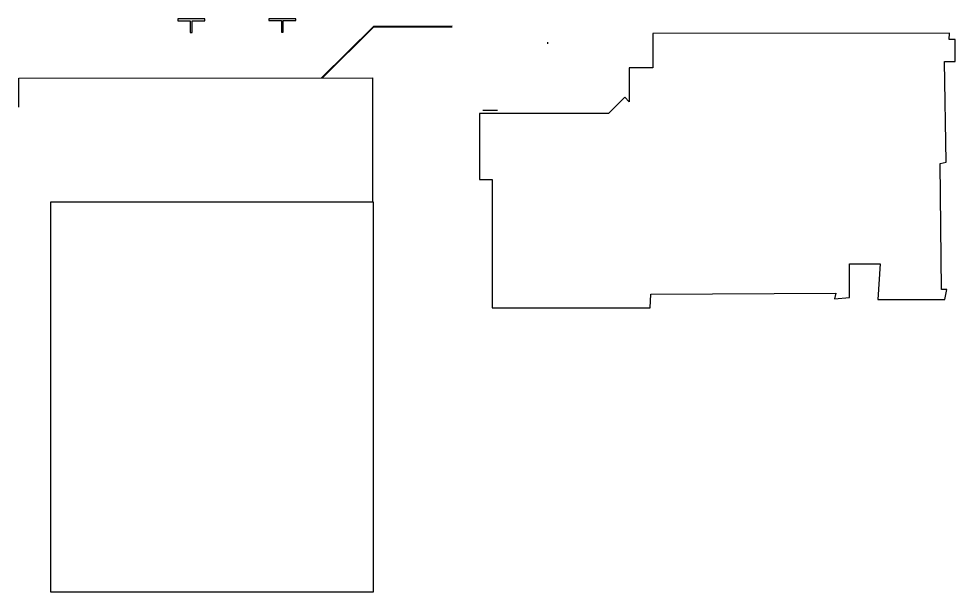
# Model space of a CAD drawing. Header units: metres. Extents: x -170671 to 7046476, y -35663801 to 566855.
# Drawn here: x 6026 to 16463, y -2390 to 4000 of the extents above; entities that cross this region are included whole.
import ezdxf

# ---------------------------------------------------------------- set-up
doc = ezdxf.new("R2010")
doc.units = ezdxf.units.M
doc.header["$LTSCALE"] = 100
for name, color, linetype in [('0-mur', 250, 'Continuous'), ('0-xref', 141, 'Continuous'), ('1-BATI', 2, 'Continuous')]:
    doc.layers.add(name, color=color, linetype=linetype)

# ---------------------------------------------------------------- blocks, each defined once
blk = doc.blocks.new('NGF')
blk.add_line((-82, -18), (82, -18))

msp = doc.modelspace()

# ---------------------------------------------------------------- linework, layer by layer
at = {"layer": '0-mur', "color": 0}
for p, q in [((6026.065, 3335.979), (9967.374, 3339.758)), ((6026.381, 3014.784), (6026.065, 3335.979)), ((9967.374, 3339.758), (9967.374, 1960.417))]:
    msp.add_line(p, q, dxfattribs=at)
for points in [[(8098.97, 3978.048), (8098.946, 3998.557), (7797.453, 3998.255), (7797.472, 3977.744), (7937.963, 3977.914), (7938.098, 3847.386), (7958.588, 3847.445), (7958.469, 3977.926), (8098.97, 3978.048)], [(9115.081, 3979.339), (9115.062, 3999.849), (8813.563, 3999.545), (8813.588, 3979.036), (8954.089, 3979.158), (8954.209, 3848.677), (8974.714, 3848.689), (8974.589, 3979.169), (9115.081, 3979.339)]]:
    msp.add_lwpolyline(points, close=True, dxfattribs=at)
at = {"layer": '0-xref', "linetype": 'Continuous'}
msp.add_lwpolyline([(12779.564, 3125.256), (12597.862, 2945.778), (11159.209, 2944.394), (11159.368, 2207.593), (11301.915, 2207.593), (11301.915, 777.986), (13063.56, 777.986), (13068.917, 932.986), (15132.615, 942.986), (15115.615, 877.986), (15284.908, 894.736), (15284.985, 1267.979), (15625.613, 1267.986), (15600.615, 873.486), (16348.109, 873.281), (16368.113, 982.99), (16308.108, 982.99), (16293.106, 2385.739), (16363.109, 2403.24), (16343.109, 3522.961), (16463.041, 3522.984), (16463.04, 3766.867), (16396.331, 3766.867), (16400.289, 3839.923), (13093.987, 3836.631), (13094.072, 3454.615), (12828.705, 3454.556), (12829.548, 3075.286), (12779.564, 3125.256), (12597.862, 2945.778)], dxfattribs=at)
at = {"layer": '1-BATI', "color": 0}
msp.add_lwpolyline([(6383.372, 1960.417), (9974.547, 1960.417), (9974.547, -2390.039), (6383.372, -2390.039)], close=True, dxfattribs=at)
at = {"layer": 'Defpoints'}
for p, q in [((9397.771, 3339.196), (9981.917, 3918.308)), ((9409.137, 3339.225), (9985.215, 3910.303)), ((9981.917, 3918.308), (10858.154, 3919.203)), ((9985.215, 3910.303), (10858.167, 3911.189)), ((11917.658, 3738.804), (11917.681, 3718.493))]:
    msp.add_line(p, q, dxfattribs=at)

# ---------------------------------------------------------------- block references
at = {"rotation": 0.06192960771970651}
msp.add_blockref('NGF', (11278.415, 3000.788), dxfattribs=at)

doc.saveas('drawing.dxf')
